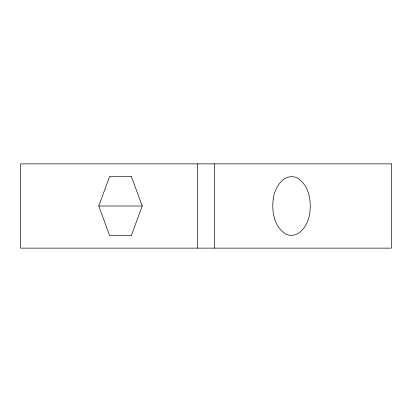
<?xml version="1.0" encoding="UTF-8"?>
<svg xmlns="http://www.w3.org/2000/svg" width="412" height="412" viewBox="0 0 412 412"><rect width="100%" height="100%" fill="white"/><g stroke="black" fill="none" stroke-linecap="round" stroke-linejoin="round"><path stroke-width="0.62" d="M131.361 235.494L109.618 235.494L98.751 206L109.618 176.506L131.361 176.506M131.356 235.494L142.222 206L131.356 176.506M98.751 206L142.233 206M214.425 163.863L214.425 248.137M197.575 163.863L197.575 248.137M273.331 198.368C271.467 211.32 274.093 227.712 286.639 234.49C299.39 238.991 308.258 224.483 309.695 213.632C311.56 200.68 308.933 184.288 296.388 177.51C283.636 173.009 274.768 187.517 273.331 198.368M391.4 163.863L20.6 163.863L20.6 248.137L391.4 248.137L391.4 163.863"/></g></svg>
